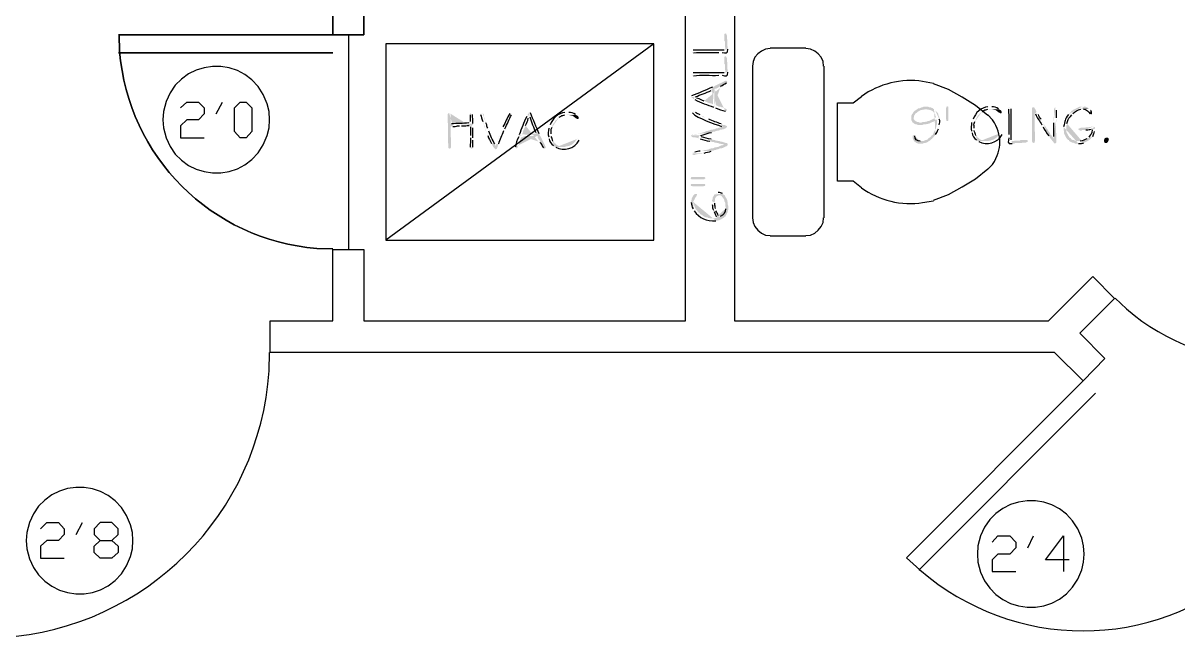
# Model space of a CAD drawing. Header units: inches. Extents: x -167 to 6071, y -6287 to -2731.
# Drawn here: x 1479.2 to 1608.5, y -5908 to -5839.3 of the extents above; entities that cross this region are included whole.
import ezdxf

# ---------------------------------------------------------------- set-up
doc = ezdxf.new("R2010")
doc.units = ezdxf.units.IN
doc.header["$LTSCALE"] = 96
doc.header["$MEASUREMENT"] = 0
doc.layers.add('PDF_Geometry', color=7, linetype='Continuous', true_color=0x4a4a4a)
doc.layers.add('PDF_Solid Fills', color=7, linetype='Continuous')

msp = doc.modelspace()

# ---------------------------------------------------------------- hatches: boundary and pattern name
at = {"layer": 'PDF_Solid Fills', "transparency": 33554559}
h = msp.add_hatch(color=256, dxfattribs=at)
h.paths.add_polyline_path([(1554.09, -5842.44), (1554.14, -5842.55), (1554.3, -5842.6)], flags=0)
h.paths.add_polyline_path([(1557.13, -5842.55), (1557.5, -5842.55)], flags=0)
h.paths.add_polyline_path([(1558.14, -5842.18), (1558.14, -5841.96), (1558.09, -5841.8), (1558.09, -5841.11), (1558.04, -5841), (1558.04, -5840.63), (1557.98, -5840.52), (1557.98, -5840.47), (1557.88, -5840.42), (1557.88, -5842.28), (1557.72, -5842.28)], flags=0)
h.paths.add_polyline_path([(1554.25, -5842.28), (1554.14, -5842.34)], flags=0)
for points in [[(1557.77, -5840.63), (1557.77, -5841.27), (1557.82, -5841.32), (1557.82, -5841.91), (1557.88, -5842.02), (1557.88, -5842.28), (1557.88, -5840.42), (1557.77, -5840.47), (1557.77, -5840.52)], [(1557.77, -5843.19), (1557.77, -5843.83), (1557.82, -5843.88), (1557.82, -5844.47), (1557.88, -5844.58), (1557.88, -5844.84), (1557.88, -5842.98), (1557.77, -5843.03), (1557.77, -5843.08)], [(1541.13, -5849.54), (1540.12, -5849.54), (1540.38, -5849.54), (1540.49, -5849.59), (1540.6, -5849.59), (1540.65, -5849.64), (1540.76, -5849.64), (1540.86, -5849.7), (1540.97, -5849.8), (1541.08, -5849.86), (1541.13, -5849.91), (1541.24, -5849.96), (1541.34, -5850.02), (1541.45, -5849.96), (1541.45, -5849.8), (1541.4, -5849.7), (1541.34, -5849.64), (1541.24, -5849.59)], [(1580.33, -5848.63), (1580.06, -5848.63), (1579.96, -5848.68), (1579.85, -5848.68), (1579.74, -5848.74), (1579.64, -5848.79), (1579.48, -5848.79), (1579.37, -5848.9), (1579.26, -5848.95), (1579.21, -5849), (1579.1, -5849.06), (1579, -5849.16), (1578.94, -5849.22), (1578.89, -5849.32), (1578.78, -5849.43), (1578.73, -5849.54), (1578.68, -5849.7), (1578.68, -5850.07), (1578.78, -5850.28), (1578.84, -5850.39), (1579.74, -5850.39), (1579.58, -5850.39), (1579.48, -5850.34), (1579.37, -5850.34), (1579.26, -5850.28), (1579.16, -5850.23), (1579.1, -5850.18), (1579, -5850.07), (1578.94, -5849.96), (1578.94, -5849.86), (1579, -5849.75), (1579, -5849.64), (1579.1, -5849.48), (1579.16, -5849.38), (1579.26, -5849.32), (1579.37, -5849.22), (1579.48, -5849.16), (1579.53, -5849.11), (1579.64, -5849.06), (1579.74, -5849), (1579.85, -5849), (1579.96, -5848.95), (1580.12, -5848.95), (1580.22, -5848.9), (1581.24, -5848.9), (1581.13, -5848.84), (1581.08, -5848.79), (1580.97, -5848.74), (1580.86, -5848.68), (1580.7, -5848.68), (1580.6, -5848.63), (1580.49, -5848.63)], [(1582.84, -5848.84), (1582.84, -5850.18), (1582.73, -5850.23), (1582.62, -5850.18), (1582.62, -5850.07), (1582.57, -5850.02), (1582.57, -5848.84), (1582.62, -5848.68), (1582.62, -5848.63), (1582.73, -5848.58), (1582.84, -5848.63)], [(1588.49, -5848.9), (1587.48, -5848.9), (1587.74, -5848.9), (1587.85, -5848.95), (1587.96, -5848.95), (1588.01, -5849), (1588.12, -5849), (1588.22, -5849.06), (1588.33, -5849.16), (1588.44, -5849.22), (1588.49, -5849.27), (1588.6, -5849.32), (1588.7, -5849.38), (1588.81, -5849.32), (1588.81, -5849.16), (1588.76, -5849.06), (1588.7, -5849), (1588.6, -5848.95)], [(1592.33, -5848.68), (1592.22, -5848.74), (1592.22, -5852.52), (1592.28, -5852.63), (1592.38, -5852.68), (1592.49, -5852.63), (1592.49, -5852.58), (1592.54, -5852.47), (1592.49, -5849.27), (1592.7, -5849.16), (1592.6, -5848.95), (1592.54, -5848.84), (1592.49, -5848.79), (1592.44, -5848.68)], [(1581.08, -5850.02), (1580.97, -5850.07), (1580.86, -5850.12), (1580.76, -5850.18), (1580.65, -5850.23), (1580.54, -5850.23), (1580.44, -5850.28), (1580.33, -5850.28), (1580.17, -5850.34), (1579.96, -5850.34), (1579.85, -5850.39), (1578.84, -5850.39), (1578.94, -5850.44), (1579, -5850.5), (1579.1, -5850.55), (1579.21, -5850.6), (1579.32, -5850.6), (1579.42, -5850.66), (1579.96, -5850.66), (1580.06, -5850.6), (1580.33, -5850.6), (1580.44, -5850.55), (1580.54, -5850.55), (1580.65, -5850.5), (1580.7, -5850.5), (1580.81, -5850.44), (1581.02, -5850.34), (1581.13, -5850.34), (1581.24, -5850.23), (1581.34, -5850.18), (1581.45, -5850.12), (1581.5, -5850.07)], [(1591.53, -5852.36), (1590.89, -5852.36), (1590.84, -5852.42), (1590.25, -5852.42), (1590.14, -5852.47), (1589.88, -5852.47), (1591.74, -5852.47), (1591.69, -5852.36), (1591.64, -5852.36)], [(1600.49, -5852.68), (1600.38, -5852.68), (1600.33, -5852.63), (1600.28, -5852.52), (1600.28, -5852.31), (1600.33, -5852.2), (1600.44, -5852.1), (1600.7, -5852.1), (1600.76, -5852.15), (1600.81, -5852.26), (1600.81, -5852.31), (1600.76, -5852.47), (1600.7, -5852.52), (1600.7, -5852.58), (1600.6, -5852.68)], [(1553.98, -5856.63), (1554.09, -5856.74), (1555.48, -5856.74), (1555.58, -5856.68), (1555.64, -5856.63), (1555.58, -5856.52), (1555.53, -5856.47), (1554.14, -5856.47), (1554.04, -5856.52)], [(1553.98, -5857.38), (1554.04, -5857.48), (1554.09, -5857.48), (1554.25, -5857.54), (1555.42, -5857.54), (1555.48, -5857.48), (1555.58, -5857.48), (1555.64, -5857.38), (1555.58, -5857.27), (1554.04, -5857.27)]]:
    msp.add_hatch(color=256, dxfattribs=at).paths.add_polyline_path(points)
h = msp.add_hatch(color=256, dxfattribs=at)
h.paths.add_polyline_path([(1554.09, -5845), (1554.14, -5845.11), (1554.3, -5845.16)], flags=0)
h.paths.add_polyline_path([(1557.13, -5845.11), (1557.5, -5845.11)], flags=0)
h.paths.add_polyline_path([(1558.14, -5844.74), (1558.14, -5844.52), (1558.09, -5844.36), (1558.09, -5843.67), (1558.04, -5843.56), (1558.04, -5843.19), (1557.98, -5843.08), (1557.98, -5843.03), (1557.88, -5842.98), (1557.88, -5844.84), (1557.72, -5844.84)], flags=0)
h.paths.add_polyline_path([(1554.25, -5844.84), (1554.14, -5844.9)], flags=0)
h = msp.add_hatch(color=256, dxfattribs=at)
h.paths.add_polyline_path([(1554.36, -5847.78), (1554.46, -5847.83)], flags=0)
h.paths.add_polyline_path([(1556.54, -5848.68), (1556.65, -5848.74), (1556.65, -5846.66), (1556.7, -5846.6), (1556.81, -5846.6), (1557.02, -5846.5), (1557.13, -5846.44), (1557.24, -5846.34), (1557.34, -5846.34)], flags=0)
h.paths.add_polyline_path([(1557.98, -5845.96), (1558.04, -5845.91), (1558.09, -5845.86), (1558.04, -5845.75), (1557.93, -5845.7), (1556.92, -5846.18), (1556.81, -5846.23), (1556.7, -5846.28), (1556.65, -5846.34), (1556.54, -5846.39), (1556.49, -5848.36), (1556.38, -5848.31), (1556.28, -5848.26), (1556.17, -5848.26), (1556.01, -5848.2), (1555.9, -5848.15), (1555.69, -5848.04), (1555.64, -5848.04), (1555.58, -5847.99), (1555.48, -5847.99)], flags=0)
h.paths.add_polyline_path([(1554.68, -5847.67), (1554.57, -5847.56), (1554.41, -5847.51)], flags=0)
h = msp.add_hatch(color=256, dxfattribs=at)
h.paths.add_polyline_path([(1554.04, -5847.56), (1554.09, -5847.62), (1554.14, -5847.62), (1554.2, -5847.67), (1554.25, -5847.72), (1554.36, -5847.78), (1554.41, -5847.51), (1554.52, -5847.51)], flags=0)
h.paths.add_polyline_path([(1556.28, -5846.82), (1556.38, -5846.76), (1556.49, -5848.36), (1556.54, -5846.39), (1556.44, -5846.44)], flags=0)
h.paths.add_polyline_path([(1554.09, -5847.4), (1554.04, -5847.46)], flags=0)
h = msp.add_hatch(color=256, dxfattribs=at)
h.paths.add_polyline_path([(1556.65, -5848.74), (1556.76, -5848.74)], flags=0)
h.paths.add_polyline_path([(1557.88, -5849.11), (1557.98, -5849.11), (1558.04, -5849), (1558.04, -5848.95), (1557.93, -5848.84), (1557.82, -5848.84), (1557.72, -5848.74), (1557.5, -5848.68), (1557.45, -5848.68), (1557.34, -5848.63), (1557.18, -5848.63), (1557.08, -5848.58), (1556.97, -5848.52), (1556.86, -5848.47), (1556.81, -5848.47), (1556.65, -5846.66)], flags=0)
h = msp.add_hatch(color=256, dxfattribs=at)
h.paths.add_polyline_path([(1526.94, -5849.32), (1526.84, -5849.38), (1526.78, -5849.48), (1526.84, -5853.16), (1526.89, -5853.27), (1527, -5853.32), (1527.1, -5853.27), (1527.16, -5853.16), (1527.1, -5850.82), (1527.37, -5850.82)], flags=0)
h.paths.add_polyline_path([(1528.12, -5850.76), (1528.33, -5850.76)], flags=0)
h.paths.add_polyline_path([(1529.18, -5850.71), (1529.34, -5850.71), (1529.61, -5850.6), (1527.1, -5850.55), (1527.1, -5849.48), (1527.05, -5849.38)], flags=0)
h = msp.add_hatch(color=256, dxfattribs=at)
h.paths.add_polyline_path([(1529.4, -5849.32), (1529.29, -5849.38), (1529.29, -5849.54)], flags=0)
h.paths.add_polyline_path([(1529.29, -5850.28), (1529.29, -5850.44), (1529.13, -5850.44)], flags=0)
h.paths.add_polyline_path([(1527.21, -5850.55), (1527.1, -5850.55), (1529.61, -5850.6), (1529.61, -5850.5)], flags=0)
h.paths.add_polyline_path([(1529.56, -5849.48), (1529.5, -5849.38)], flags=0)
h = msp.add_hatch(color=256, dxfattribs=at)
h.paths.add_polyline_path([(1530.62, -5849.32), (1530.52, -5849.38), (1530.46, -5849.43), (1530.46, -5849.48)], flags=0)
h.paths.add_polyline_path([(1530.73, -5850.28), (1530.73, -5850.39), (1530.78, -5850.5), (1530.84, -5850.6), (1530.84, -5850.76), (1531, -5851.08), (1531, -5851.19), (1531.05, -5851.3), (1531.1, -5851.4), (1531.21, -5851.62), (1531.21, -5851.72), (1531.26, -5851.83)], flags=0)
h.paths.add_polyline_path([(1531.69, -5852.74), (1531.85, -5853.06), (1531.9, -5853.11), (1531.96, -5853.22), (1532.01, -5853.27), (1532.12, -5853.38), (1532.17, -5853.38), (1532.28, -5853.32), (1532.33, -5853.22), (1532.33, -5853.16), (1532.38, -5853.11), (1532.38, -5853), (1532.17, -5853), (1532.12, -5852.9), (1532.06, -5852.79)], flags=0)
h.paths.add_polyline_path([(1531.37, -5851.35), (1531.32, -5851.24), (1531.32, -5851.14), (1531.26, -5851.03)], flags=0)
h.paths.add_polyline_path([(1531.05, -5850.44), (1531.05, -5850.34), (1531, -5850.23), (1530.94, -5850.07), (1530.94, -5849.96), (1530.89, -5849.86), (1530.84, -5849.75), (1530.84, -5849.54), (1530.78, -5849.43), (1530.68, -5849.32)], flags=0)
h = msp.add_hatch(color=256, dxfattribs=at)
h.paths.add_polyline_path([(1533.82, -5849.32), (1533.77, -5849.32), (1533.72, -5849.38)], flags=0)
h.paths.add_polyline_path([(1532.97, -5850.87), (1532.86, -5851.08)], flags=0)
h.paths.add_polyline_path([(1532.86, -5851.08, 0.01387), (1532.22, -5852.79)], flags=0)
h.paths.add_polyline_path([(1532.22, -5852.79), (1532.22, -5852.9), (1532.17, -5853), (1532.38, -5853), (1532.44, -5852.9), (1532.49, -5852.79)], flags=0)
h.paths.add_polyline_path([(1533.08, -5851.3), (1533.13, -5851.19), (1533.18, -5851.08)], flags=0)
h.paths.add_polyline_path([(1533.93, -5849.54), (1533.93, -5849.48), (1533.98, -5849.43), (1533.93, -5849.38)], flags=0)
h = msp.add_hatch(color=256, dxfattribs=at)
h.paths.add_polyline_path([(1535.69, -5849.59), (1535.64, -5849.7)], flags=0)
h.paths.add_polyline_path([(1534.78, -5851.78), (1534.73, -5851.88), (1536.81, -5851.88), (1536.86, -5851.94), (1536.86, -5852.04), (1536.97, -5852.26), (1537.02, -5852.36), (1537.13, -5852.47), (1537.13, -5852.58)], flags=0)
h.paths.add_polyline_path([(1537.5, -5853.22), (1537.61, -5853.32), (1537.72, -5853.27), (1537.77, -5853.16), (1537.29, -5852.15), (1537.18, -5851.94), (1537.13, -5851.88), (1537.08, -5851.78), (1535.1, -5851.72), (1535.21, -5851.51), (1535.21, -5851.4), (1535.26, -5851.24), (1535.32, -5851.14), (1535.37, -5851.03), (1535.42, -5850.92), (1535.42, -5850.87), (1535.48, -5850.82), (1535.48, -5850.71)], flags=0)
h.paths.add_polyline_path([(1535.8, -5849.91), (1535.9, -5849.8), (1535.96, -5849.64)], flags=0)
h = msp.add_hatch(color=256, dxfattribs=at)
h.paths.add_polyline_path([(1535.9, -5849.27), (1535.85, -5849.32), (1535.85, -5849.38), (1535.74, -5849.48), (1535.69, -5849.59), (1535.96, -5849.64), (1535.96, -5849.75)], flags=0)
h.paths.add_polyline_path([(1536.65, -5851.51), (1536.7, -5851.62), (1535.1, -5851.72), (1537.08, -5851.78), (1537.02, -5851.67)], flags=0)
h.paths.add_polyline_path([(1536.06, -5849.32), (1536.01, -5849.27)], flags=0)
h = msp.add_hatch(color=256, dxfattribs=at)
h.paths.add_polyline_path([(1540.12, -5849.22), (1540.01, -5849.22), (1539.9, -5849.27)], flags=0)
h.paths.add_polyline_path([(1538.25, -5850.66), (1538.2, -5850.76), (1538.14, -5850.87), (1538.09, -5851.03)], flags=0)
h.paths.add_polyline_path([(1538.09, -5851.99), (1538.09, -5852.1), (1538.14, -5852.2)], flags=0)
h.paths.add_polyline_path([(1538.62, -5852.95), (1538.68, -5853.06), (1538.78, -5853.11), (1539.8, -5853.11), (1539.69, -5853.11), (1539.53, -5853.06), (1539.42, -5853.06), (1539.32, -5853), (1539.21, -5853), (1539.1, -5852.95), (1539, -5852.9), (1538.84, -5852.74), (1538.73, -5852.68), (1538.73, -5852.63), (1538.62, -5852.52), (1538.57, -5852.47)], flags=0)
h.paths.add_polyline_path([(1538.36, -5851.94), (1538.36, -5851.67)], flags=0)
h.paths.add_polyline_path([(1538.46, -5850.92), (1538.46, -5850.82), (1538.62, -5850.5), (1538.73, -5850.39), (1538.78, -5850.28), (1538.84, -5850.18), (1538.89, -5850.12), (1539, -5850.07), (1539.05, -5849.96), (1539.16, -5849.86), (1539.26, -5849.8)], flags=0)
h.paths.add_polyline_path([(1539.9, -5849.54), (1541.13, -5849.54), (1541.08, -5849.48)], flags=0)
h.paths.add_polyline_path([(1540.33, -5849.27), (1540.22, -5849.22)], flags=0)
h = msp.add_hatch(color=256, dxfattribs=at)
h.paths.add_polyline_path([(1554.2, -5849.27), (1554.2, -5849.32)], flags=0)
h.paths.add_polyline_path([(1557.45, -5850.82), (1557.61, -5850.87), (1557.61, -5850.66), (1557.5, -5850.6), (1557.4, -5850.55)], flags=0)
h.paths.add_polyline_path([(1556.01, -5850.02), (1555.9, -5849.96), (1555.8, -5849.91), (1555.58, -5849.8), (1555.48, -5849.8), (1555.37, -5849.75), (1555.26, -5849.7), (1555.16, -5849.59), (1555.05, -5849.54)], flags=0)
h.paths.add_polyline_path([(1554.52, -5849.27), (1554.36, -5849.16), (1554.2, -5849.16)], flags=0)
h = msp.add_hatch(color=256, dxfattribs=at)
h.paths.add_polyline_path([(1581.24, -5848.9), (1580.33, -5848.9), (1580.44, -5848.9), (1580.54, -5848.95), (1580.65, -5848.95), (1580.76, -5849), (1580.86, -5849), (1580.97, -5849.06), (1581.08, -5849.11), (1581.18, -5849.22), (1581.24, -5849.32), (1581.34, -5849.43), (1581.4, -5849.54), (1581.4, -5849.64), (1581.45, -5849.75), (1581.4, -5849.86), (1581.29, -5849.91), (1581.08, -5850.02), (1581.5, -5850.07), (1581.56, -5850.07), (1581.56, -5850.6), (1581.5, -5850.71), (1581.5, -5850.87), (1581.45, -5850.98), (1581.45, -5851.08), (1581.4, -5851.19), (1581.34, -5851.24), (1581.29, -5851.35), (1581.08, -5851.78), (1580.97, -5851.83), (1580.92, -5851.94), (1580.81, -5852.04), (1580.6, -5852.15), (1580.54, -5852.26), (1580.44, -5852.31), (1580.33, -5852.36), (1580.28, -5852.36), (1580.17, -5852.42), (1580.06, -5852.47), (1579.69, -5852.47), (1580.6, -5852.52), (1580.65, -5852.47), (1580.76, -5852.42), (1580.81, -5852.36), (1580.92, -5852.26), (1581.02, -5852.2), (1581.08, -5852.1), (1581.18, -5852.04), (1581.24, -5851.94), (1581.34, -5851.83), (1581.4, -5851.72)], flags=0)
h.paths.add_polyline_path([(1581.72, -5851.08), (1581.77, -5851.03), (1581.77, -5850.92), (1581.82, -5850.82), (1581.82, -5850.66)], flags=0)
h.paths.add_polyline_path([(1581.82, -5850.02), (1581.82, -5849.75), (1581.77, -5849.64), (1581.72, -5849.54), (1581.72, -5849.43), (1581.66, -5849.32), (1581.5, -5849.16), (1581.45, -5849.11), (1581.4, -5849.06), (1581.34, -5848.95)], flags=0)
h = msp.add_hatch(color=256, dxfattribs=at)
h.paths.add_polyline_path([(1587.48, -5848.58), (1587.37, -5848.58), (1587.26, -5848.63)], flags=0)
h.paths.add_polyline_path([(1585.61, -5850.02), (1585.5, -5850.23), (1585.45, -5850.39)], flags=0)
h.paths.add_polyline_path([(1585.45, -5851.35), (1585.45, -5851.46), (1585.5, -5851.56)], flags=0)
h.paths.add_polyline_path([(1585.98, -5852.31), (1586.04, -5852.42), (1586.14, -5852.47), (1587.16, -5852.47), (1587.05, -5852.47), (1586.89, -5852.42), (1586.78, -5852.42), (1586.68, -5852.36), (1586.57, -5852.36), (1586.46, -5852.31), (1586.36, -5852.26), (1586.2, -5852.1), (1586.09, -5852.04), (1586.09, -5851.99), (1585.93, -5851.83)], flags=0)
h.paths.add_polyline_path([(1585.72, -5851.3), (1585.72, -5851.03)], flags=0)
h.paths.add_polyline_path([(1586.62, -5849.16, 0.162278), (1585.82, -5850.28)], flags=0)
h.paths.add_polyline_path([(1587.26, -5848.9), (1588.49, -5848.9), (1588.44, -5848.84)], flags=0)
h.paths.add_polyline_path([(1587.69, -5848.63), (1587.58, -5848.58)], flags=0)
h = msp.add_hatch(color=256, dxfattribs=at)
h.paths.add_polyline_path([(1589.72, -5848.68), (1589.61, -5848.74), (1589.56, -5848.9)], flags=0)
h.paths.add_polyline_path([(1589.61, -5851.72), (1589.61, -5852.1)], flags=0)
h.paths.add_polyline_path([(1589.98, -5852.74), (1590.2, -5852.74), (1590.36, -5852.68), (1591.05, -5852.68), (1591.16, -5852.63), (1591.53, -5852.63), (1591.64, -5852.58), (1591.69, -5852.58), (1591.74, -5852.47), (1589.88, -5852.47), (1589.88, -5852.31)], flags=0)
h.paths.add_polyline_path([(1589.88, -5848.84), (1589.82, -5848.74)], flags=0)
h = msp.add_hatch(color=256, dxfattribs=at)
h.paths.add_polyline_path([(1592.7, -5849.16), (1592.49, -5849.27), (1592.49, -5849.32), (1592.6, -5849.43)], flags=0)
h.paths.add_polyline_path([(1593.29, -5850.66), (1593.34, -5850.76), (1593.45, -5850.87)], flags=0)
h.paths.add_polyline_path([(1594.09, -5851.88), (1594.2, -5852.04), (1594.3, -5852.2), (1594.62, -5852.2), (1594.57, -5852.1), (1594.52, -5852.04), (1594.41, -5851.83), (1594.3, -5851.78), (1594.2, -5851.56), (1594.14, -5851.46), (1594.04, -5851.35), (1593.93, -5851.14), (1593.82, -5851.03), (1593.77, -5850.92), (1593.72, -5850.82), (1593.66, -5850.82), (1593.56, -5850.6), (1593.5, -5850.55), (1593.45, -5850.44), (1593.34, -5850.23), (1593.29, -5850.12), (1593.24, -5850.02)], flags=0)
h.paths.add_polyline_path([(1592.92, -5849.48), (1592.86, -5849.38), (1592.81, -5849.27)], flags=0)
h = msp.add_hatch(color=256, dxfattribs=at)
h.paths.add_polyline_path([(1594.84, -5848.68), (1594.73, -5848.74), (1594.68, -5848.9), (1594.68, -5849.7), (1594.62, -5849.75), (1594.62, -5850.44)], flags=0)
h.paths.add_polyline_path([(1594.62, -5851.94), (1594.62, -5852.2), (1594.3, -5852.2), (1594.41, -5852.31), (1594.46, -5852.42), (1594.57, -5852.52), (1594.62, -5852.63), (1594.68, -5852.68), (1594.73, -5852.74), (1594.78, -5852.74), (1594.89, -5852.68), (1594.94, -5852.58), (1594.94, -5851.62), (1594.89, -5851.51), (1594.89, -5850.34), (1594.94, -5850.23), (1594.94, -5849.86)], flags=0)
h.paths.add_polyline_path([(1594.94, -5849), (1594.94, -5848.74)], flags=0)
h = msp.add_hatch(color=256, dxfattribs=at)
h.paths.add_polyline_path([(1597.88, -5848.58), (1597.82, -5848.58), (1597.72, -5848.63), (1597.5, -5848.63), (1597.29, -5848.74), (1597.08, -5848.84), (1596.97, -5848.9), (1596.92, -5848.9), (1596.81, -5849), (1596.6, -5849.11), (1596.54, -5849.22), (1596.44, -5849.32), (1596.38, -5849.38), (1596.28, -5849.48)], flags=0)
h.paths.add_polyline_path([(1595.74, -5850.87), (1595.74, -5851.24), (1595.8, -5851.35), (1595.8, -5851.62), (1595.96, -5851.94), (1596.01, -5852.04), (1596.06, -5852.1), (1596.12, -5852.2), (1596.22, -5852.31), (1596.33, -5852.36), (1596.38, -5852.47), (1596.49, -5852.52), (1596.6, -5852.58), (1596.7, -5852.63), (1596.81, -5852.63), (1596.92, -5852.68), (1597.02, -5852.74), (1597.4, -5852.74)], flags=0)
h.paths.add_polyline_path([(1597.98, -5852.68), (1598.09, -5852.63), (1598.2, -5852.58), (1598.41, -5852.47), (1597.13, -5852.47), (1597.02, -5852.42), (1596.92, -5852.36), (1596.81, -5852.36), (1596.6, -5852.26), (1596.54, -5852.15), (1596.44, -5852.1), (1596.38, -5852.04), (1596.33, -5851.94), (1596.28, -5851.88), (1596.17, -5851.67), (1596.12, -5851.56), (1596.06, -5851.46), (1596.06, -5850.71), (1596.12, -5850.6), (1596.12, -5850.5)], flags=0)
h.paths.add_polyline_path([(1596.65, -5849.54), (1596.7, -5849.48), (1596.76, -5849.38)], flags=0)
h.paths.add_polyline_path([(1597.66, -5848.9), (1597.77, -5848.9), (1597.88, -5848.84), (1598.62, -5848.84), (1598.57, -5848.79), (1598.46, -5848.74), (1598.36, -5848.68), (1598.25, -5848.63), (1598.14, -5848.63), (1598.04, -5848.58)], flags=0)
h = msp.add_hatch(color=256, dxfattribs=at)
h.paths.add_polyline_path([(1598.62, -5848.84), (1597.88, -5848.84), (1597.98, -5848.9)], flags=0)
h.paths.add_polyline_path([(1598.73, -5849.43), (1598.84, -5849.48), (1598.94, -5849.43), (1598.94, -5849.22), (1598.84, -5849), (1598.73, -5848.95)], flags=0)
h = msp.add_hatch(color=256, dxfattribs=at)
h.paths.add_polyline_path([(1529.61, -5850.6), (1529.34, -5850.71), (1529.34, -5850.87)], flags=0)
h.paths.add_polyline_path([(1529.34, -5851.83), (1529.34, -5852.1)], flags=0)
h.paths.add_polyline_path([(1529.29, -5853.16), (1529.34, -5853.27), (1529.45, -5853.32), (1529.56, -5853.27), (1529.61, -5853.16)], flags=0)
h.paths.add_polyline_path([(1529.61, -5852.36), (1529.61, -5852.1)], flags=0)
h.paths.add_polyline_path([(1529.61, -5850.98), (1529.61, -5850.71)], flags=0)
h = msp.add_hatch(color=256, dxfattribs=at)
h.paths.add_polyline_path([(1554.04, -5851.83), (1554.04, -5851.88), (1554.14, -5851.99), (1554.25, -5852.04), (1554.52, -5852.04), (1554.62, -5852.1), (1554.73, -5852.1), (1554.84, -5852.15), (1554.94, -5851.88), (1555, -5851.88), (1555.1, -5851.83)], flags=0)
h.paths.add_polyline_path([(1556.33, -5851.51), (1556.44, -5851.46), (1556.54, -5851.4), (1556.7, -5851.4), (1556.81, -5851.35), (1556.97, -5851.3), (1557.08, -5851.3), (1557.24, -5851.24), (1557.29, -5851.19), (1557.45, -5851.19), (1557.56, -5851.14), (1557.66, -5851.14), (1557.77, -5851.08), (1557.93, -5851.03), (1557.98, -5850.98), (1558.04, -5850.87), (1558.04, -5850.76), (1557.98, -5850.76), (1557.88, -5850.71), (1557.77, -5850.66), (1557.61, -5850.66), (1557.61, -5850.87), (1557.45, -5850.92), (1557.34, -5850.92), (1557.24, -5850.98), (1557.13, -5850.98), (1557.02, -5851.03), (1556.86, -5851.03), (1556.76, -5851.08), (1556.65, -5851.14), (1556.54, -5851.14), (1556.44, -5851.19), (1556.28, -5851.19), (1556.17, -5851.24), (1556.06, -5851.3), (1555.96, -5851.3), (1555.85, -5851.35), (1555.74, -5851.35), (1555.64, -5851.4), (1555.53, -5851.46), (1555.32, -5851.51), (1555.16, -5851.56), (1554.94, -5851.62), (1554.84, -5851.67), (1554.68, -5851.67), (1554.62, -5851.72), (1554.3, -5851.72), (1554.2, -5851.67), (1554.09, -5851.72)], flags=0)
h = msp.add_hatch(color=256, dxfattribs=at)
h.paths.add_polyline_path([(1599.1, -5850.82), (1598.52, -5850.92), (1598.25, -5850.92), (1598.14, -5850.98), (1597.66, -5850.98), (1597.56, -5851.03), (1597.45, -5851.03), (1597.4, -5851.14), (1597.45, -5851.24), (1597.5, -5851.24), (1597.61, -5851.3), (1597.72, -5851.3), (1597.82, -5851.24), (1598.14, -5851.24), (1598.25, -5851.19)], flags=0)
h.paths.add_polyline_path([(1598.84, -5851.14), (1598.94, -5851.14), (1599.26, -5851.08), (1599.26, -5850.98), (1599.21, -5850.87)], flags=0)
h = msp.add_hatch(color=256, dxfattribs=at)
h.paths.add_polyline_path([(1599.26, -5851.08), (1598.94, -5851.14), (1598.94, -5851.19)], flags=0)
h.paths.add_polyline_path([(1598.57, -5852.04), (1598.46, -5852.1), (1598.46, -5852.15), (1598.36, -5852.2)], flags=0)
h.paths.add_polyline_path([(1597.61, -5852.47), (1597.45, -5852.47), (1598.41, -5852.47), (1598.52, -5852.42), (1598.57, -5852.36), (1598.68, -5852.31), (1598.78, -5852.2), (1598.84, -5852.1), (1598.94, -5852.04), (1599, -5851.94)], flags=0)
h.paths.add_polyline_path([(1599.21, -5851.4), (1599.26, -5851.3), (1599.26, -5851.19)], flags=0)
h = msp.add_hatch(color=256, dxfattribs=at)
h.paths.add_polyline_path([(1534.73, -5851.88), (1534.73, -5851.99)], flags=0)
h.paths.add_polyline_path([(1534.36, -5853.11), (1534.36, -5853.22), (1534.46, -5853.27), (1534.52, -5853.27), (1534.62, -5853.16), (1534.62, -5853.06), (1534.73, -5852.95), (1534.78, -5852.74), (1534.78, -5852.68), (1534.84, -5852.58), (1534.84, -5852.42), (1535, -5852.1), (1535, -5852.04), (1536.81, -5851.88)], flags=0)
h = msp.add_hatch(color=256, dxfattribs=at)
h.paths.add_polyline_path([(1541.34, -5852.2), (1541.24, -5852.26), (1541.13, -5852.36), (1541.08, -5852.47), (1541.02, -5852.58), (1540.92, -5852.63), (1540.92, -5852.68), (1540.81, -5852.74), (1540.7, -5852.84), (1540.6, -5852.9), (1540.38, -5853), (1540.28, -5853), (1540.17, -5853.06), (1540.06, -5853.06), (1539.9, -5853.11), (1538.78, -5853.11), (1538.89, -5853.16)], flags=0)
h.paths.add_polyline_path([(1541.5, -5852.36), (1541.45, -5852.26)], flags=0)
h = msp.add_hatch(color=256, dxfattribs=at)
h.paths.add_polyline_path([(1554.84, -5852.15), (1554.94, -5852.2), (1555.05, -5852.2)], flags=0)
h.paths.add_polyline_path([(1556.12, -5852.47), (1556.22, -5852.52), (1556.33, -5852.52), (1556.44, -5852.58), (1556.6, -5852.58), (1556.7, -5852.63), (1556.81, -5852.63), (1556.92, -5852.68), (1557.02, -5852.68), (1557.18, -5852.74), (1557.29, -5852.74), (1557.4, -5852.79), (1557.5, -5852.79), (1557.66, -5852.84), (1557.77, -5852.84), (1557.77, -5852.63), (1557.45, -5852.52), (1557.34, -5852.52), (1557.24, -5852.47), (1557.08, -5852.47), (1556.97, -5852.42), (1556.81, -5852.42), (1556.7, -5852.36), (1556.6, -5852.36), (1556.49, -5852.31), (1556.38, -5852.31), (1556.28, -5852.26)], flags=0)
h.paths.add_polyline_path([(1555.16, -5851.99), (1555.05, -5851.94), (1554.94, -5851.88)], flags=0)
h = msp.add_hatch(color=256, dxfattribs=at)
h.paths.add_polyline_path([(1578.94, -5851.78), (1578.84, -5851.88), (1578.84, -5852.15), (1578.94, -5852.36), (1579, -5852.47), (1579.05, -5852.52), (1579.16, -5852.58), (1579.21, -5852.68), (1579.32, -5852.68), (1579.42, -5852.74), (1580.01, -5852.74), (1580.12, -5852.68), (1580.28, -5852.68), (1580.38, -5852.63), (1580.49, -5852.58), (1580.6, -5852.52), (1579.69, -5852.47)], flags=0)
h.paths.add_polyline_path([(1579.1, -5851.88), (1579.05, -5851.78)], flags=0)
h = msp.add_hatch(color=256, dxfattribs=at)
h.paths.add_polyline_path([(1588.7, -5851.56), (1588.6, -5851.62), (1588.49, -5851.72), (1588.44, -5851.83), (1588.38, -5851.94), (1588.28, -5851.99), (1588.28, -5852.04), (1588.17, -5852.1), (1588.06, -5852.2), (1587.96, -5852.26), (1587.74, -5852.36), (1587.64, -5852.36), (1587.53, -5852.42), (1587.42, -5852.42), (1587.26, -5852.47), (1586.14, -5852.47), (1586.25, -5852.52)], flags=0)
h.paths.add_polyline_path([(1588.86, -5851.72), (1588.81, -5851.62)], flags=0)
h = msp.add_hatch(color=256, dxfattribs=at)
h.paths.add_polyline_path([(1554.14, -5853.86), (1554.2, -5853.96), (1554.3, -5854.02), (1554.41, -5854.02), (1554.57, -5853.96), (1554.68, -5853.96), (1554.78, -5853.91), (1555.05, -5853.91), (1555.1, -5853.86), (1555.21, -5853.86), (1555.32, -5853.8), (1555.48, -5853.8)], flags=0)
h.paths.add_polyline_path([(1556.28, -5853.59), (1556.38, -5853.54), (1556.49, -5853.54), (1556.65, -5853.48), (1556.76, -5853.48), (1556.86, -5853.43), (1556.97, -5853.38), (1557.08, -5853.38), (1557.29, -5853.27), (1557.45, -5853.27), (1557.61, -5853.22), (1557.72, -5853.16), (1557.93, -5853.06), (1557.98, -5853.06), (1558.14, -5852.9), (1558.14, -5852.79), (1558.04, -5852.68), (1557.93, -5852.68), (1557.77, -5852.63), (1557.77, -5852.84), (1557.72, -5852.84), (1557.5, -5852.95), (1557.4, -5852.95), (1557.29, -5853), (1557.08, -5853.11), (1556.97, -5853.11), (1556.86, -5853.16), (1556.7, -5853.16), (1556.6, -5853.22), (1556.49, -5853.27), (1556.33, -5853.27), (1556.22, -5853.32), (1556.12, -5853.32), (1556.01, -5853.38), (1555.9, -5853.43), (1555.8, -5853.43), (1555.69, -5853.48), (1555.53, -5853.48), (1555.42, -5853.54), (1555.32, -5853.54), (1555.21, -5853.59), (1555.05, -5853.59)], flags=0)
h.paths.add_polyline_path([(1554.46, -5853.7), (1554.41, -5853.7), (1554.25, -5853.75), (1554.2, -5853.8)], flags=0)
h = msp.add_hatch(color=256, dxfattribs=at)
h.paths.add_polyline_path([(1554.04, -5859.3), (1554.04, -5859.35)], flags=0)
h.paths.add_polyline_path([(1554.25, -5860.04), (1554.3, -5860.15), (1554.3, -5859.19), (1554.36, -5859.08), (1554.52, -5858.76), (1554.62, -5858.66), (1554.62, -5858.6), (1554.68, -5858.55), (1554.68, -5858.39), (1554.46, -5858.39), (1554.41, -5858.44), (1554.3, -5858.55), (1554.2, -5858.66), (1554.2, -5858.71), (1554.14, -5858.82), (1554.09, -5858.92), (1554.09, -5859.03), (1554.04, -5859.14)], flags=0)
h = msp.add_hatch(color=256, dxfattribs=at)
h.paths.add_polyline_path([(1556.38, -5859.35), (1556.38, -5859.56)], flags=0)
h.paths.add_polyline_path([(1556.54, -5860.2), (1556.54, -5860.26), (1556.6, -5860.36)], flags=0)
h.paths.add_polyline_path([(1556.86, -5860.95), (1556.92, -5861.06), (1556.92, -5861.38), (1557.08, -5861.32), (1557.18, -5861.32), (1557.29, -5861.27), (1557.5, -5861.16), (1557.56, -5861.11), (1557.66, -5861.06), (1557.72, -5861), (1557.77, -5860.95), (1557.88, -5860.9), (1557.93, -5860.79), (1557.93, -5859.88), (1557.88, -5860.04)], flags=0)
h.paths.add_polyline_path([(1557.29, -5860.9), (1557.18, -5860.95), (1557.13, -5860.9), (1557.08, -5860.79)], flags=0)
h.paths.add_polyline_path([(1556.81, -5860.26), (1556.81, -5860.15), (1556.76, -5859.99)], flags=0)
h.paths.add_polyline_path([(1556.7, -5859.4), (1556.65, -5859.3), (1556.65, -5858.44), (1556.6, -5858.55), (1556.54, -5858.66), (1556.49, -5858.71), (1556.44, -5858.82), (1556.44, -5858.98), (1556.38, -5859.08), (1556.38, -5859.19)], flags=0)
h = msp.add_hatch(color=256, dxfattribs=at)
h.paths.add_polyline_path([(1556.65, -5858.44), (1556.65, -5859.3), (1556.7, -5859.19), (1556.7, -5858.92), (1556.76, -5858.82), (1556.81, -5858.76), (1556.86, -5858.66), (1556.97, -5858.6), (1557.08, -5858.55), (1557.34, -5858.55), (1557.45, -5858.6), (1557.5, -5858.71), (1557.61, -5858.82), (1557.66, -5858.92), (1557.72, -5858.98), (1557.77, -5859.08), (1557.77, -5859.19), (1557.88, -5859.4), (1557.88, -5859.78), (1557.93, -5859.88), (1557.93, -5860.79), (1558.09, -5860.47), (1558.14, -5860.36), (1558.14, -5860.26), (1558.2, -5860.15), (1558.2, -5859.72), (1558.14, -5859.56), (1558.14, -5859.35), (1558.09, -5859.19), (1558.09, -5859.08), (1557.98, -5858.87), (1557.93, -5858.82), (1557.88, -5858.71), (1557.77, -5858.5), (1557.66, -5858.44), (1557.56, -5858.34)], flags=0)
h.paths.add_polyline_path([(1557.08, -5858.23), (1556.97, -5858.28), (1556.86, -5858.28), (1556.76, -5858.34)], flags=0)
h = msp.add_hatch(color=256, dxfattribs=at)
h.paths.add_polyline_path([(1554.3, -5860.15), (1554.36, -5860.26)], flags=0)
h.paths.add_polyline_path([(1556.81, -5861.38), (1556.92, -5861.38), (1556.92, -5861.06), (1556.76, -5861.06), (1556.65, -5861.11), (1556.17, -5861.11), (1556.06, -5861.06), (1555.96, -5861.06), (1555.85, -5861), (1555.69, -5861), (1555.48, -5860.9), (1555.37, -5860.84), (1555.26, -5860.74), (1555.05, -5860.63), (1555, -5860.52), (1554.89, -5860.47), (1554.78, -5860.36), (1554.73, -5860.26), (1554.62, -5860.15), (1554.57, -5860.1), (1554.46, -5859.88), (1554.41, -5859.72), (1554.36, -5859.62), (1554.36, -5859.51), (1554.3, -5859.4), (1554.3, -5859.3)], flags=0)

# ---------------------------------------------------------------- linework, layer by layer
at = {"layer": 'PDF_Geometry', "color": 7}
for points in [[(1517.4, -5840.58), (1513.93, -5840.58), (1513.93, -5829.06), (1513.93, -5840.58)], [(1489.93, -5840.58), (1513.93, -5840.58)], [(1489.93, -5842.6), (1513.93, -5842.6)]]:
    msp.add_lwpolyline(points, close=True, dxfattribs=at)
for points in [[(1623.42, -5832.58), (1558.89, -5832.58), (1558.89, -5872.58), (1594.04, -5872.58), (1599, -5867.62), (1601.45, -5870.07), (1597.56, -5873.96), (1600.38, -5876.79), (1597.93, -5879.3), (1594.73, -5876.1), (1506.89, -5876.1), (1506.89, -5872.58), (1513.93, -5872.58), (1513.93, -5864.58), (1517.4, -5864.58), (1517.4, -5872.58)], [(1513.93, -5872.58), (1513.93, -5864.58), (1517.4, -5864.58), (1517.4, -5872.58), (1553.4, -5872.58), (1553.4, -5832.58), (1517.4, -5832.58), (1517.4, -5840.58), (1517.4, -5832.58)], [(1597.93, -5879.3), (1578.14, -5899.08)], [(1599.32, -5880.68), (1579.53, -5900.47)]]:
    msp.add_lwpolyline(points, dxfattribs=at)
at = {"layer": 'PDF_Geometry'}
for points in [[(1490.04, -5842.39), (1489.98, -5840.58)], [(1549.88, -5841.59), (1519.85, -5841.59), (1519.85, -5863.56), (1549.88, -5863.56)], [(1503.53, -5852.1), (1502.89, -5851.4), (1502.89, -5848.74), (1503.53, -5848.1), (1504.22, -5848.1), (1504.86, -5848.74), (1504.86, -5851.4), (1504.22, -5852.1)], [(1513.93, -5864.52), (1512.12, -5864.47)]]:
    msp.add_lwpolyline(points, close=True, dxfattribs=at)
for points in [[(1515.69, -5840.58), (1515.69, -5864.58)], [(1549.88, -5841.59), (1519.85, -5863.56)], [(1566.89, -5842.07), (1562.89, -5842.07)], [(1562.89, -5842.12), (1562.36, -5842.18), (1561.93, -5842.39), (1561.5, -5842.71), (1561.18, -5843.08), (1560.97, -5843.56), (1560.92, -5844.1), (1560.92, -5861.06), (1560.97, -5861.59), (1561.18, -5862.02), (1561.5, -5862.44), (1561.93, -5862.76), (1562.36, -5862.98), (1562.89, -5863.03)], [(1568.86, -5844.1), (1568.81, -5843.56), (1568.6, -5843.08), (1568.28, -5842.71), (1567.9, -5842.39), (1567.42, -5842.18), (1566.89, -5842.12)], [(1568.92, -5861.06), (1568.92, -5844.1)], [(1581.18, -5846.02), (1579.96, -5845.8)], [(1587.26, -5849.59), (1585.88, -5848.47), (1584.38, -5847.56), (1582.84, -5846.71), (1581.18, -5846.07)], [(1496.86, -5848.74), (1497.56, -5848.1), (1498.89, -5848.1), (1499.53, -5848.74), (1499.53, -5849.43), (1498.89, -5850.07), (1497.56, -5850.07), (1496.86, -5850.76), (1496.86, -5852.1), (1499.53, -5852.1)], [(1500.86, -5849.43), (1501.56, -5848.1)], [(1506.57, -5851.83), (1506.78, -5850.98), (1506.84, -5850.07), (1506.78, -5849.16), (1506.57, -5848.31)], [(1573.13, -5857.7), (1572.17, -5856.95), (1570.41, -5856.95), (1570.41, -5848.2), (1572.17, -5848.2), (1573.13, -5847.46)], [(1494.94, -5849.16), (1494.89, -5850.07), (1494.94, -5850.98)], [(1587.8, -5850.07), (1587.26, -5849.54)], [(1581.18, -5859.08), (1582.84, -5858.44), (1584.38, -5857.59), (1585.88, -5856.68), (1587.26, -5855.56)], [(1587.26, -5855.62), (1587.8, -5855.08)], [(1579.96, -5859.35), (1581.18, -5859.14)], [(1566.89, -5863.03), (1567.42, -5862.98), (1567.9, -5862.76), (1568.28, -5862.44), (1568.6, -5862.02), (1568.81, -5861.59), (1568.86, -5861.06)], [(1562.89, -5863.08), (1566.89, -5863.08)], [(1479.64, -5896.26), (1479.58, -5897.16), (1479.64, -5898.07)], [(1481.18, -5895.83), (1481.88, -5895.14), (1483.21, -5895.14), (1483.85, -5895.83), (1483.85, -5896.47), (1483.21, -5897.16), (1481.88, -5897.16), (1481.18, -5897.8), (1481.18, -5899.14), (1483.85, -5899.14)], [(1485.18, -5896.47), (1485.88, -5895.14)], [(1489.18, -5897.16), (1489.88, -5897.8), (1489.88, -5898.5), (1489.18, -5899.14), (1487.85, -5899.14), (1487.21, -5898.5), (1487.21, -5897.8), (1487.85, -5897.16), (1489.18, -5897.16), (1489.88, -5896.47), (1489.88, -5895.83), (1489.18, -5895.14), (1487.85, -5895.14), (1487.21, -5895.83), (1487.21, -5896.47), (1487.85, -5897.16)], [(1491.26, -5898.92), (1491.48, -5898.07), (1491.53, -5897.16), (1491.48, -5896.26), (1491.26, -5895.4)], [(1587.74, -5897.32), (1588.38, -5896.63), (1589.72, -5896.63), (1590.41, -5897.32), (1590.41, -5897.96), (1589.72, -5898.66), (1588.38, -5898.66), (1587.74, -5899.3), (1587.74, -5900.63), (1590.41, -5900.63)], [(1591.74, -5897.96), (1592.38, -5896.63)], [(1596.38, -5899.3), (1593.72, -5899.3), (1595.74, -5896.63), (1595.74, -5900.63)], [(1597.77, -5900.42), (1597.98, -5899.56), (1598.04, -5898.66), (1597.98, -5897.75), (1597.77, -5896.9)], [(1586.14, -5897.75), (1586.09, -5898.66), (1586.14, -5899.56)]]:
    msp.add_lwpolyline(points, dxfattribs=at)
msp.add_lwpolyline([(1490.04, -5842.39, 0.368795), (1512.12, -5864.47, -0.368795)], format="xyb", close=True, dxfattribs=at)
for points in [[(1601.5, -5870.02), (1602.78, -5871.24, 0.371843), (1634.04, -5871.24), (1635.32, -5870.02)], [(1474.89, -5908.04), (1476.97, -5907.99, 0.376096), (1506.78, -5878.18), (1506.84, -5876.1)], [(1578.14, -5899.08), (1579.64, -5900.42, 0.373797), (1616.22, -5900.42), (1617.72, -5899.08)]]:
    msp.add_lwpolyline(points, format="xyb", dxfattribs=at)
for points in [[(1506.57, -5848.31), (1504.59, -5842.3), (1496.09, -5842.86), (1494.94, -5849.16)], [(1557.72, -5842.28), (1556.56, -5842.28), (1555.41, -5842.28), (1554.25, -5842.28)], [(1554.3, -5842.6), (1555.18, -5842.49), (1556.22, -5842.57), (1557.13, -5842.55)], [(1557.5, -5842.55), (1557.89, -5842.6), (1558.22, -5842.77), (1558.14, -5842.18)], [(1557.72, -5844.84), (1556.56, -5844.84), (1555.41, -5844.84), (1554.25, -5844.84)], [(1554.3, -5845.16), (1555.18, -5845.05), (1556.22, -5845.13), (1557.13, -5845.11)], [(1557.5, -5845.11), (1557.89, -5845.16), (1558.22, -5845.33), (1558.14, -5844.74)], [(1579.96, -5845.8), (1577.63, -5845.41), (1575.03, -5846.07), (1573.13, -5847.46)], [(1556.44, -5846.44), (1555.65, -5846.75), (1554.89, -5847.12), (1554.09, -5847.4)], [(1554.52, -5847.51), (1555.09, -5847.29), (1555.71, -5847.07), (1556.28, -5846.82)], [(1557.34, -5846.34), (1557.57, -5846.22), (1557.76, -5846.08), (1557.98, -5845.96)], [(1554.46, -5847.83), (1555.18, -5848.2), (1555.83, -5848.38), (1556.54, -5848.68)], [(1555.48, -5847.99), (1555.1, -5847.81), (1555.1, -5847.76), (1554.68, -5847.67)], [(1529.29, -5849.54), (1529.29, -5849.78), (1529.29, -5850.03), (1529.29, -5850.28)], [(1529.61, -5850.5), (1529.64, -5850.02), (1529.54, -5849.89), (1529.56, -5849.48)], [(1530.46, -5849.48), (1530.57, -5849.73), (1530.57, -5850.01), (1530.73, -5850.28)], [(1533.72, -5849.38), (1533.46, -5849.85), (1533.23, -5850.38), (1532.97, -5850.87)], [(1533.18, -5851.08), (1533.45, -5850.57), (1533.64, -5850.03), (1533.93, -5849.54)], [(1535.64, -5849.7), (1535.26, -5850.41), (1535.08, -5851.07), (1534.78, -5851.78)], [(1535.96, -5849.75), (1536.17, -5850.32), (1536.39, -5850.95), (1536.65, -5851.51)], [(1537.02, -5851.67), (1536.72, -5850.88), (1536.35, -5850.12), (1536.06, -5849.32)], [(1539.9, -5849.27), (1539.15, -5849.32), (1538.49, -5849.96), (1538.25, -5850.66)], [(1539.26, -5849.8), (1539.66, -5849.56), (1539.47, -5849.65), (1539.9, -5849.54)], [(1541.08, -5849.48), (1540.87, -5849.37), (1540.57, -5849.23), (1540.33, -5849.27)], [(1554.2, -5849.32), (1554.77, -5849.94), (1556.63, -5850.54), (1557.45, -5850.82)], [(1555.05, -5849.54), (1554.87, -5849.45), (1554.69, -5849.36), (1554.52, -5849.27)], [(1556.76, -5848.74), (1557.09, -5848.91), (1557.52, -5849.06), (1557.88, -5849.11)], [(1587.26, -5848.63), (1586.51, -5848.68), (1585.85, -5849.32), (1585.61, -5850.02)], [(1586.62, -5849.16), (1587.02, -5848.92), (1586.83, -5849.01), (1587.26, -5848.9)], [(1588.44, -5848.84), (1588.22, -5848.73), (1587.93, -5848.59), (1587.69, -5848.63)], [(1589.56, -5848.9), (1589.67, -5849.7), (1589.58, -5850.87), (1589.61, -5851.72)], [(1589.88, -5852.31), (1589.88, -5851.15), (1589.88, -5850), (1589.88, -5848.84)], [(1592.6, -5849.43), (1592.74, -5849.86), (1593.11, -5850.24), (1593.29, -5850.66)], [(1593.24, -5850.02), (1593.03, -5849.84), (1593, -5849.73), (1592.92, -5849.48)], [(1594.94, -5849.86), (1594.94, -5849.57), (1594.94, -5849.29), (1594.94, -5849)], [(1596.28, -5849.48), (1595.86, -5850.11), (1595.93, -5850.17), (1595.74, -5850.87)], [(1596.12, -5850.5), (1596.35, -5849.83), (1596.18, -5850.1), (1596.65, -5849.54)], [(1596.76, -5849.38), (1597.02, -5849.18), (1597.32, -5848.93), (1597.66, -5848.9)], [(1597.98, -5848.9), (1598.32, -5848.88), (1598.55, -5849.19), (1598.73, -5849.43)], [(1494.94, -5850.98), (1496.09, -5857.28), (1504.59, -5857.84), (1506.57, -5851.83)], [(1529.13, -5850.44), (1528.5, -5850.53), (1527.84, -5850.44), (1527.21, -5850.55)], [(1527.37, -5850.82), (1527.83, -5850.85), (1527.71, -5850.73), (1528.12, -5850.76)], [(1528.33, -5850.76), (1528.83, -5850.8), (1528.79, -5850.7), (1529.18, -5850.71)], [(1529.34, -5850.87), (1529.34, -5851.19), (1529.34, -5851.51), (1529.34, -5851.83)], [(1529.61, -5852.1), (1529.61, -5851.72), (1529.61, -5851.35), (1529.61, -5850.98)], [(1531.26, -5851.03), (1531.01, -5850.58), (1531.3, -5850.89), (1531.05, -5850.44)], [(1535.48, -5850.71), (1535.66, -5850.33), (1535.71, -5850.33), (1535.8, -5849.91)], [(1538.09, -5851.03), (1538.09, -5851.34), (1537.95, -5851.68), (1538.09, -5851.99)], [(1538.36, -5851.67), (1538.37, -5851.21), (1538.29, -5851.34), (1538.46, -5850.92)], [(1557.4, -5850.55), (1556.93, -5850.39), (1556.47, -5850.23), (1556.01, -5850.02)], [(1581.4, -5851.72), (1581.66, -5851.32), (1581.57, -5851.56), (1581.72, -5851.08)], [(1581.82, -5850.66), (1581.83, -5850.45), (1581.96, -5850.21), (1581.82, -5850.02)], [(1585.45, -5850.39), (1585.45, -5850.7), (1585.31, -5851.04), (1585.45, -5851.35)], [(1585.72, -5851.03), (1585.73, -5850.57), (1585.65, -5850.7), (1585.82, -5850.28)], [(1587.8, -5855.08), (1588.89, -5853.25), (1588.89, -5851.9), (1587.8, -5850.07)], [(1593.45, -5850.87), (1593.6, -5851.16), (1593.87, -5851.65), (1594.09, -5851.88)], [(1594.62, -5850.44), (1594.62, -5850.94), (1594.62, -5851.44), (1594.62, -5851.94)], [(1529.34, -5852.1), (1529.38, -5852.66), (1529.25, -5852.6), (1529.29, -5853.16)], [(1529.61, -5853.16), (1529.61, -5852.9), (1529.61, -5852.63), (1529.61, -5852.36)], [(1531.26, -5851.83), (1531.4, -5852.21), (1531.55, -5852.41), (1531.69, -5852.74)], [(1532.06, -5852.79), (1531.78, -5852.36), (1531.59, -5851.82), (1531.37, -5851.35)], [(1532.49, -5852.79), (1532.65, -5852.29), (1532.86, -5851.8), (1533.08, -5851.3)], [(1534.73, -5851.99), (1534.56, -5852.32), (1534.41, -5852.76), (1534.36, -5853.11)], [(1538.14, -5852.2), (1538.17, -5852.5), (1538.38, -5852.8), (1538.62, -5852.95)], [(1538.57, -5852.47), (1538.33, -5852.05), (1538.59, -5852.35), (1538.36, -5851.94)], [(1538.89, -5853.16), (1539.77, -5853.67), (1541.01, -5853.31), (1541.5, -5852.36)], [(1555.05, -5852.2), (1555.42, -5852.3), (1555.73, -5852.42), (1556.12, -5852.47)], [(1555.1, -5851.83), (1555.44, -5851.82), (1556, -5851.49), (1556.33, -5851.51)], [(1556.28, -5852.26), (1555.9, -5852.21), (1555.54, -5852.04), (1555.16, -5851.99)], [(1579.69, -5852.47), (1579.35, -5852.47), (1579.04, -5852.27), (1579.1, -5851.88)], [(1585.5, -5851.56), (1585.53, -5851.86), (1585.74, -5852.16), (1585.98, -5852.31)], [(1585.93, -5851.83), (1585.69, -5851.41), (1585.95, -5851.71), (1585.72, -5851.3)], [(1586.25, -5852.52), (1587.13, -5853.03), (1588.37, -5852.67), (1588.86, -5851.72)], [(1589.61, -5852.1), (1589.56, -5852.49), (1589.39, -5852.81), (1589.98, -5852.74)], [(1598.36, -5852.2), (1598.11, -5852.33), (1597.89, -5852.45), (1597.61, -5852.47)], [(1598.25, -5851.19), (1598.64, -5851.22), (1598.58, -5851.14), (1598.84, -5851.14)], [(1598.94, -5851.19), (1598.87, -5851.8), (1598.84, -5851.63), (1598.57, -5852.04)], [(1599, -5851.94), (1599.19, -5851.6), (1599.11, -5851.64), (1599.21, -5851.4)], [(1537.13, -5852.58), (1537.25, -5852.8), (1537.39, -5852.99), (1537.5, -5853.22)], [(1555.05, -5853.59), (1554.84, -5853.6), (1554.66, -5853.7), (1554.46, -5853.7)], [(1555.48, -5853.8), (1555.73, -5853.69), (1556.02, -5853.69), (1556.28, -5853.59)], [(1597.4, -5852.74), (1597.86, -5852.76), (1597.7, -5852.7), (1597.98, -5852.68)], [(1557.56, -5858.34), (1557.43, -5858.25), (1557.24, -5858.22), (1557.08, -5858.23)], [(1573.13, -5857.7), (1575.03, -5859.08), (1577.63, -5859.74), (1579.96, -5859.35)], [(1554.04, -5859.35), (1554.07, -5859.58), (1554.12, -5859.83), (1554.25, -5860.04)], [(1556.38, -5859.56), (1556.53, -5859.94), (1556.32, -5859.7), (1556.54, -5860.2)], [(1556.76, -5859.99), (1556.74, -5859.71), (1556.67, -5859.86), (1556.7, -5859.4)], [(1557.88, -5860.04), (1557.9, -5860.41), (1557.64, -5860.79), (1557.29, -5860.9)], [(1554.36, -5860.26), (1555.01, -5861.1), (1555.74, -5861.44), (1556.81, -5861.38)], [(1556.6, -5860.36), (1556.72, -5860.58), (1556.76, -5860.74), (1556.86, -5860.95)], [(1557.08, -5860.79), (1556.99, -5860.61), (1556.9, -5860.43), (1556.81, -5860.26)], [(1491.26, -5895.4), (1489.29, -5889.39), (1480.78, -5889.95), (1479.64, -5896.26)], [(1597.77, -5896.9), (1595.8, -5890.89), (1587.29, -5891.45), (1586.14, -5897.75)], [(1479.64, -5898.07), (1480.78, -5904.37), (1489.29, -5904.93), (1491.26, -5898.92)], [(1586.14, -5899.56), (1587.29, -5905.87), (1595.8, -5906.42), (1597.77, -5900.42)]]:
    msp.add_open_spline(points, degree=3, dxfattribs=at)

doc.saveas('drawing.dxf')
